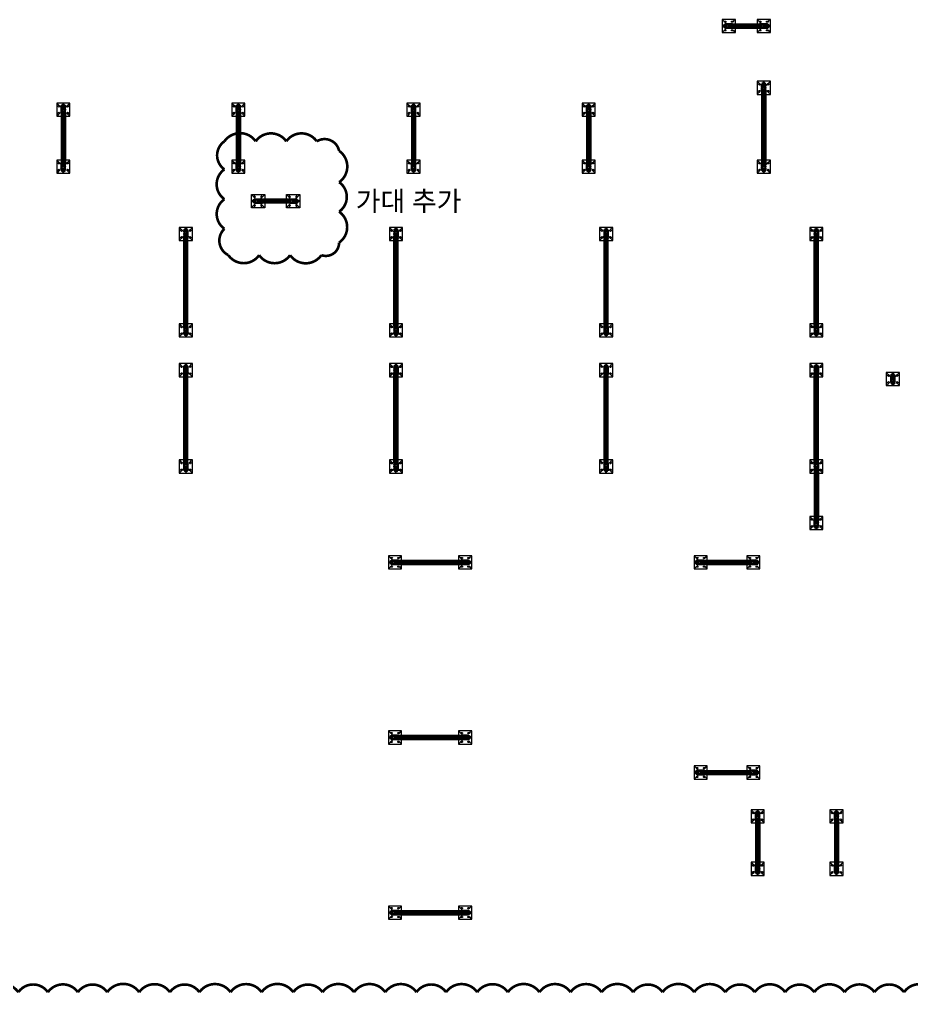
# Model space of a CAD drawing. Header units: millimetres. Extents: x 61566 to 504600, y -69328 to 118800.
# Drawn here: x 387400 to 397587, y 46976 to 58100 of the extents above; entities that cross this region are included whole.
import ezdxf
from ezdxf.enums import TextEntityAlignment as Align

# ---------------------------------------------------------------- set-up
doc = ezdxf.new("R2010")
doc.units = ezdxf.units.MM
doc.header["$LTSCALE"] = 200
doc.linetypes.add('CENTER2', pattern=[1.125, 0.75, -0.125, 0.125, -0.125])
doc.linetypes.add('phl_thick', pattern=[0])
doc.layers.get('DEFPOINTS').update_dxf_attribs({"color": 137})
doc.layers.add('@@P3_P4 환상망 SUPPORT', color=4, linetype='Continuous')
doc.styles.add('SUNJIN', font='malgun.ttf')

# ---------------------------------------------------------------- blocks, each defined once
blk = doc.blocks.new('A$Cd080613a')
at = {"layer": '@@P3_P4 환상망 SUPPORT', "color": 2, "linetype": 'phl_thick'}
for p, q in [((-20, 4.434), (-18.540497, 4.434)), ((-20, 1.034), (-20, 4.434)), ((-20, 1.034), (-18.540497, 1.034)), ((-18.540497, 4.434), (-11.18034, 4.434)), ((-18.540497, 1.034), (-18.540497, 4.434)), ((-18.540497, 1.034), (-11.18034, 1.034)), ((-13.5, 0), (-13.5, 1.034)), ((-13.5, 0), (-8, 0)), ((-11.18034, 4.434), (-10.999621, 4.526016)), ((-11.18034, 1.034), (-11.18034, 4.434)), ((-11.18034, 1.034), (-8.008727, 1.034)), ((-10.999621, 4.526016), (-10.817799, 4.607405)), ((-10.817799, 4.607405), (-10.635521, 4.678167)), ((-10.635521, 4.678167), (-10.453605, 4.738253)), ((-10.5, -10.466), (-10.5, 0)), ((-10.453605, 4.738253), (-10.273729, 4.787376)), ((-10.309559, 6.434007), (10.309559, 6.434007)), ((-10.273729, 4.787376), (-10.096742, 4.825514)), ((-10.096742, 4.825514), (-9.923378, 4.852767)), ((-9.923378, 4.852767), (-9.754732, 4.869109)), ((-9.754732, 4.869109), (-9.592018, 4.874416)), ((-9.43597, 4.869011), (-9.592018, 4.874416)), ((-9.45, 12.285517), (-8.5, 12.834)), ((-9.45, 12.285517), (-9.425949, 12.285517)), ((-9.45, 6.434), (-9.45, 12.285517)), ((-9.286802, 4.852541), (-9.43597, 4.869011)), ((-9.425949, 12.285517), (-9.225178, 12.382765)), ((-9.425949, 6.434), (-9.425949, 12.285517)), ((-9.14507, 4.825103), (-9.286802, 4.852541)), ((-9.225178, 12.382765), (-9.028632, 12.46982)), ((-9.011345, 4.786714), (-9.14507, 4.825103)), ((-9.028632, 12.46982), (-8.835734, 12.547031)), ((-8.886751, 4.737605), (-9.011345, 4.786714)), ((-8.771402, 4.677806), (-8.886751, 4.737605)), ((-8.835734, 12.547031), (-8.645934, 12.614685)), ((-8.66519, 4.60729), (-8.771402, 4.677806)), ((-8.568009, 4.52603), (-8.66519, 4.60729)), ((-8.645934, 12.614685), (-8.458704, 12.673015)), ((-8.479752, 4.434), (-8.568009, 4.52603)), ((-8.5, 12.834), (8.5, 12.834)), ((-8.383024, 4.342905), (-8.479752, 4.434)), ((-8.479752, 4.434), (8.479752, 4.434)), ((-8.458704, 12.673015), (-8.273532, 12.722205)), ((-8.298335, 4.244727), (-8.383024, 4.342905)), ((-8.225616, 4.140826), (-8.298335, 4.244727)), ((-8.273532, 12.722205), (-8.089918, 12.762387)), ((-8.164452, 4.032743), (-8.225616, 4.140826)), ((-8.114311, 3.921798), (-8.164452, 4.032743)), ((-8.073442, 3.805669), (-8.114311, 3.921798)), ((-8.089918, 12.762387), (-7.907369, 12.793645)), ((-8.041426, 3.683749), (-8.073442, 3.805669)), ((-8.018427, 3.556566), (-8.041426, 3.683749)), ((-8.004602, 3.42465), (-8.018427, 3.556566)), ((-8.006255, 0.977988), (-8.008727, 1.034)), ((-8.004136, 0.924002), (-8.006255, 0.977988)), ((-8.000031, 3.288557), (-8.004602, 3.42465)), ((-8.002394, 0.872075), (-8.004136, 0.924002)), ((-8.001102, 0.822352), (-8.002394, 0.872075)), ((-8.000288, 0.774408), (-8.001102, 0.822352)), ((-8, 0.727727), (-8.000288, 0.774408)), ((-8, -0.157176), (-8, 3.288561)), ((-7.997347, 2.169936), (-8, 2.238707)), ((-7.989459, 2.102767), (-7.997347, 2.169936)), ((-7.976272, 2.037446), (-7.989459, 2.102767)), ((-7.957771, 1.974207), (-7.976272, 2.037446)), ((-7.934047, 1.913249), (-7.957771, 1.974207)), ((-7.905217, 1.854768), (-7.934047, 1.913249)), ((-7.907369, 12.793645), (-7.725397, 12.816016)), ((-7.871396, 1.798956), (-7.905217, 1.854768)), ((-7.832213, 1.745381), (-7.871396, 1.798956)), ((-7.78686, 1.693336), (-7.832213, 1.745381)), ((-7.735268, 1.643293), (-7.78686, 1.693336)), ((-7.677382, 1.595741), (-7.735268, 1.643293)), ((-7.725397, 12.816016), (-7.543511, 12.829488)), ((-7.613221, 1.551128), (-7.677382, 1.595741)), ((-7.54299, 1.509804), (-7.613221, 1.551128)), ((-7.543511, 12.829488), (-7.361216, 12.834)), ((-7.466933, 1.472099), (-7.54299, 1.509804)), ((-7.385253, 1.438355), (-7.466933, 1.472099)), ((-7.298238, 1.408783), (-7.385253, 1.438355)), ((-7.17892, 12.829488), (-7.361216, 12.834)), ((-7.206336, 1.383563), (-7.298238, 1.408783)), ((-7.110023, 1.362871), (-7.206336, 1.383563)), ((-6.997035, 12.816016), (-7.17892, 12.829488)), ((-7.009788, 1.34687), (-7.110023, 1.362871)), ((-6.90625, 1.335597), (-7.009788, 1.34687)), ((-6.815063, 12.793645), (-6.997035, 12.816016)), ((-6.800099, 1.329011), (-6.90625, 1.335597)), ((-6.632514, 12.762387), (-6.815063, 12.793645)), ((-6.691977, 1.327135), (-6.800099, 1.329011)), ((-6.691977, 1.327135), (-6.581325, 1.329907)), ((-6.4489, 12.722205), (-6.632514, 12.762387)), ((-6.581325, 1.329907), (-6.467915, 1.337363)), ((-6.467915, 1.337363), (-6.352408, 1.349526)), ((-6.263728, 12.673015), (-6.4489, 12.722205)), ((-6.352408, 1.349526), (-6.235472, 1.366419)), ((-6.076497, 12.614685), (-6.263728, 12.673015)), ((-6.235472, 1.366419), (-6.117777, 1.387979)), ((-6.117777, 1.387979), (-6, 1.414014)), ((-5.886698, 12.547031), (-6.076497, 12.614685)), ((-6, 1.414014), (-5.30323, 1.57262)), ((-6, -1.216), (-6, 1.414014)), ((-5.6938, 12.46982), (-5.886698, 12.547031)), ((-5.497254, 12.382765), (-5.6938, 12.46982)), ((-5.296482, 12.285517), (-5.497254, 12.382765)), ((-5.30323, 1.57262), (-4.617331, 1.711087)), ((-5.296482, 12.285517), (-4.129467, 12.285517)), ((-5.296482, 6.434), (-5.296482, 12.285517)), ((-4.617331, 1.711087), (-3.940787, 1.829986)), ((-4.129467, 12.285517), (-3.727924, 12.382765)), ((-4.129467, 6.434), (-4.129467, 12.285517)), ((-3.940787, 1.829986), (-3.272149, 1.929801)), ((-3.727924, 12.382765), (-3.334832, 12.46982)), ((-3.334832, 12.46982), (-2.949037, 12.547031)), ((-3.272149, 1.929801), (-2.610019, 2.010935)), ((-2.949037, 12.547031), (-2.569437, 12.614685)), ((-2.610019, 2.010935), (-1.953047, 2.07371)), ((-2.569437, 12.614685), (-2.194977, 12.673015)), ((-2.194977, 12.673015), (-1.824632, 12.722205)), ((-1.953047, 2.07371), (-1.299912, 2.118373)), ((-1.824632, 12.722205), (-1.457404, 12.762387)), ((-1.457404, 12.762387), (-1.092307, 12.793645)), ((-1.299912, 2.118373), (-0.649322, 2.145102)), ((-1.092307, 12.793645), (-0.728363, 12.816016)), ((-0.728363, 12.816016), (-0.364591, 12.829488)), ((-0.649322, 2.145102), (0, 2.154)), ((-0.364591, 12.829488), (0, 12.834)), ((0.364591, 12.829488), (0, 12.834)), ((0.649322, 2.145102), (0, 2.154)), ((0.728363, 12.816016), (0.364591, 12.829488)), ((1.299912, 2.118373), (0.649322, 2.145102)), ((1.092307, 12.793645), (0.728363, 12.816016)), ((1.457404, 12.762387), (1.092307, 12.793645)), ((1.953047, 2.07371), (1.299912, 2.118373)), ((1.824632, 12.722205), (1.457404, 12.762387)), ((2.194977, 12.673015), (1.824632, 12.722205)), ((2.610019, 2.010935), (1.953047, 2.07371)), ((2.569437, 12.614685), (2.194977, 12.673015)), ((2.949037, 12.547031), (2.569437, 12.614685)), ((3.272149, 1.929801), (2.610019, 2.010935)), ((3.334832, 12.46982), (2.949037, 12.547031)), ((3.940787, 1.829986), (3.272149, 1.929801)), ((3.727924, 12.382765), (3.334832, 12.46982)), ((4.129467, 12.285517), (3.727924, 12.382765)), ((4.617331, 1.711087), (3.940787, 1.829986)), ((4.129467, 12.285517), (5.296482, 12.285517)), ((4.129467, 6.434), (4.129467, 12.285517)), ((5.30323, 1.57262), (4.617331, 1.711087)), ((5.296482, 12.285517), (5.517089, 12.391922)), ((5.296482, 6.434), (5.296482, 12.285517)), ((6, 1.414014), (5.30323, 1.57262)), ((5.517089, 12.391922), (5.732653, 12.48604)), ((5.732653, 12.48604), (5.943938, 12.568319)), ((5.943938, 12.568319), (6.151669, 12.639125)), ((6.117777, 1.387979), (6, 1.414014)), ((6, -1.216), (6, 1.414014)), ((6.235472, 1.366419), (6.117777, 1.387979)), ((6.151669, 12.639125), (6.356539, 12.698744)), ((6.352408, 1.349526), (6.235472, 1.366419)), ((6.467915, 1.337363), (6.352408, 1.349526)), ((6.356539, 12.698744), (6.559224, 12.747389)), ((6.581325, 1.329907), (6.467915, 1.337363)), ((6.559224, 12.747389), (6.760381, 12.785202)), ((6.691977, 1.327135), (6.581325, 1.329907)), ((6.691977, 1.327135), (6.800099, 1.329011)), ((6.760381, 12.785202), (6.960663, 12.812253)), ((6.800099, 1.329011), (6.90625, 1.335597)), ((6.90625, 1.335597), (7.009788, 1.34687)), ((6.960663, 12.812253), (7.160721, 12.828542)), ((7.009788, 1.34687), (7.110023, 1.362871)), ((7.110023, 1.362871), (7.206336, 1.383563)), ((7.160721, 12.828542), (7.361216, 12.834)), ((7.206336, 1.383563), (7.298238, 1.408783)), ((7.298238, 1.408783), (7.385253, 1.438355)), ((7.583949, 12.827266), (7.361216, 12.834)), ((7.385253, 1.438355), (7.466933, 1.472099)), ((7.466933, 1.472099), (7.54299, 1.509804)), ((7.54299, 1.509804), (7.613221, 1.551128)), ((7.806234, 12.80717), (7.583949, 12.827266)), ((7.613221, 1.551128), (7.677382, 1.595741)), ((7.677382, 1.595741), (7.735268, 1.643293)), ((7.735268, 1.643293), (7.78686, 1.693336)), ((7.78686, 1.693336), (7.832213, 1.745381)), ((8.028974, 12.773795), (7.806234, 12.80717)), ((7.832213, 1.745381), (7.871395, 1.798957)), ((7.871395, 1.798957), (7.905217, 1.854768)), ((7.905217, 1.854768), (7.934047, 1.913249)), ((7.934047, 1.913249), (7.957771, 1.974207)), ((7.957771, 1.974207), (7.976272, 2.037446)), ((7.976272, 2.037446), (7.989459, 2.102767)), ((7.989459, 2.102767), (7.997347, 2.169936)), ((7.997347, 2.169936), (8, 2.238707)), ((8, 3.288561), (8.004602, 3.42465)), ((8, -0.157176), (8, 3.288561)), ((8, 0.727727), (8.000288, 0.774408)), ((8, 0), (13.5, 0)), ((8.000288, 0.774408), (8.001102, 0.822352)), ((8.001102, 0.822352), (8.002394, 0.872075)), ((8.002394, 0.872075), (8.004128, 0.923982)), ((8.004128, 0.923982), (8.006255, 0.977988)), ((8.004602, 3.42465), (8.018427, 3.556566)), ((8.006255, 0.977988), (8.008727, 1.034)), ((8.008727, 1.034), (20, 1.034)), ((8.018427, 3.556566), (8.041426, 3.683749)), ((8.253062, 12.727113), (8.028974, 12.773795)), ((8.041426, 3.683749), (8.073442, 3.805669)), ((8.073442, 3.805669), (8.114311, 3.921798)), ((8.114311, 3.921798), (8.164452, 4.032743)), ((8.164452, 4.032743), (8.225616, 4.140826)), ((8.225616, 4.140826), (8.298335, 4.244727)), ((8.479397, 12.666988), (8.253062, 12.727113)), ((8.298335, 4.244727), (8.383024, 4.342905)), ((8.383024, 4.342905), (8.4798, 4.433966)), ((8.70889, 12.593179), (8.479397, 12.666988)), ((8.479752, 4.434), (8.567993, 4.526015)), ((9.45, 12.285517), (8.5, 12.834)), ((8.567993, 4.526015), (8.665364, 4.607404)), ((8.665364, 4.607404), (8.772082, 4.678167)), ((8.942483, 12.505333), (8.70889, 12.593179)), ((8.772082, 4.678167), (8.888251, 4.738253)), ((8.888251, 4.738253), (9.013275, 4.787375)), ((9.181157, 12.402978), (8.942483, 12.505333)), ((9.013275, 4.787375), (9.146859, 4.825513)), ((9.146859, 4.825513), (9.288848, 4.852767)), ((9.425949, 12.285517), (9.181157, 12.402978)), ((9.288848, 4.852767), (9.438622, 4.869109)), ((9.425949, 12.285517), (9.45, 12.285517)), ((9.425949, 6.434), (9.425949, 12.285517)), ((9.438622, 4.869109), (9.595039, 4.874416)), ((9.45, 6.434), (9.45, 12.285517)), ((9.757758, 4.869011), (9.595039, 4.874416)), ((9.925931, 4.852541), (9.757758, 4.869011)), ((10.099052, 4.825103), (9.925931, 4.852541)), ((10.276366, 4.786714), (10.099052, 4.825103)), ((10.45592, 4.737606), (10.276366, 4.786714)), ((10.63676, 4.677807), (10.45592, 4.737606)), ((10.5, -10.466), (10.5, 0)), ((10.81822, 4.607291), (10.63676, 4.677807)), ((10.999636, 4.526031), (10.81822, 4.607291)), ((11.18034, 4.434), (10.999636, 4.526031)), ((11.18034, 4.434), (18.540497, 4.434)), ((11.18034, 1.034), (11.18034, 4.434)), ((13.5, 0), (13.5, 1.034)), ((18.540497, 4.434), (20, 4.434)), ((18.540497, 1.034), (18.540497, 4.434)), ((20, 1.034), (20, 4.434)), ((-17.5, -10.466), (-6.800735, -10.466)), ((-17.5, -18.466001), (-17.5, -10.466)), ((-17.5, -18.466001), (17.5, -18.466001)), ((-6.800735, -16.249999), (-6.800735, -10.466)), ((-6.800735, -16.249999), (6.800735, -16.249999)), ((-6, -1.216), (6, -1.216)), ((-5, -20.63), (-5, -18.466001)), ((-4.064, -21.565999), (-5, -20.63)), ((-5, -20.63), (5, -20.63)), ((-4.064, -21.565999), (4.064, -21.565999)), ((4.064, -21.565999), (5, -20.63)), ((5, -20.63), (5, -18.466001)), ((6.800735, -10.466), (17.5, -10.466)), ((6.800735, -16.249999), (6.800735, -10.466)), ((14.5, -18.466001), (14.5, -10.466)), ((17.5, -18.466001), (17.5, -10.466))]:
    blk.add_line(p, q, dxfattribs=at)
for centre, start, end in [((-10.309559, -0.066037), 90.0000006357, 136.1868593859), ((10.309559, -0.066037), 43.8131406141, 89.9999993643)]:
    blk.add_arc(centre, 6.500044, start, end, dxfattribs=at)
for centre, start_param, end_param in [((-6, -0.157176), 3.1415926536, 4.7123889763), ((6, -0.157176), 4.7123889844, 6.2831853072)]:
    blk.add_ellipse(centre, major_axis=(2, 0), ratio=0.529412, start_param=start_param, end_param=end_param, dxfattribs=at)
blk = doc.blocks.new('A$Cbd301f87')
at = {"layer": '@@P3_P4 환상망 SUPPORT', "color": 5, "linetype": 'Continuous', "lineweight": 0, "extrusion": (2.22045e-16, 1, -2.22045e-16)}
for p, q in [((-75, 129), (75, 129)), ((-75, -21), (-75, 129)), ((75, 129), (75, -21)), ((-56.5, 97.5), (-56.5, 90.5)), ((-56.5, 17.5), (-56.5, 10.5)), ((-43.5, 90.5), (-43.5, 97.5)), ((-43.5, 10.5), (-43.5, 17.5)), ((-25, 55), (-25, 92)), ((-21, 55), (-25, 55)), ((-25, 16), (-25, 53)), ((-25, 53), (-21, 53)), ((-21, 92), (-21, 55)), ((-21, 53), (-21, 16)), ((-17, 100), (17, 100)), ((17, 96), (-17, 96)), ((-17, 12), (17, 12)), ((17, 8), (-17, 8)), ((21, 55), (21, 92)), ((25, 55), (21, 55)), ((21, 16), (21, 53)), ((21, 53), (25, 53)), ((25, 92), (25, 55)), ((25, 53), (25, 16)), ((43.5, 97.5), (43.5, 90.5)), ((43.5, 17.5), (43.5, 10.5)), ((56.5, 90.5), (56.5, 97.5)), ((56.5, 10.5), (56.5, 17.5)), ((75, -21), (-75, -21))]:
    blk.add_line(p, q, dxfattribs=at)
at = {"layer": '@@P3_P4 환상망 SUPPORT', "color": 10, "linetype": 'CENTER2', "lineweight": 0, "extrusion": (2.22045e-16, 1, -2.22045e-16)}
for p, q in [((-75, 129), (75, -21)), ((75, 129), (-75, -21))]:
    blk.add_line(p, q, dxfattribs=at)
at = {"layer": '@@P3_P4 환상망 SUPPORT', "color": 5, "linetype": 'Continuous', "lineweight": 0, "extrusion": (-4.93038e-32, -2.22045e-16, -1)}
blk.add_circle((15, 18), 4, dxfattribs=at)
at = {"layer": '@@P3_P4 환상망 SUPPORT', "color": 5, "linetype": 'Continuous', "lineweight": 0}
blk.add_circle((15, 90), 4, dxfattribs=at)
for centre, radius, start, end in [((-50, 97.5), 6.5, 0, 180), ((-50, 90.5), 6.5, 180, 0), ((-50, 17.5), 6.5, 0, 180), ((-50, 10.5), 6.5, 180, 0), ((-17, 92), 4, 90, 180), ((-17, 16), 4, 180, 270), ((17, 92), 4, 0, 90), ((17, 16), 4, 270, 0), ((50, 97.5), 6.5, 0, 180), ((50, 90.5), 6.5, 180, 0), ((50, 17.5), 6.5, 0, 180), ((50, 10.5), 6.5, 180, 0)]:
    blk.add_arc(centre, radius, start, end, dxfattribs=at)
at = {"layer": '@@P3_P4 환상망 SUPPORT', "color": 5, "linetype": 'Continuous', "lineweight": 0, "extrusion": (-4.93038e-32, -2.22045e-16, -1)}
for centre, start, end in [((17, 92), 0, 90), ((17, 16), 270, 0), ((-17, 92), 90, 180), ((-17, 16), 180, 270)]:
    blk.add_arc(centre, 8, start, end, dxfattribs=at)
at = {"layer": '@@P3_P4 환상망 SUPPORT', "color": 2, "linetype": 'Continuous', "xscale": -1}
blk.add_blockref('A$Cd080613a', (0, 100), dxfattribs=at)
at = {"layer": '@@P3_P4 환상망 SUPPORT', "color": 2, "linetype": 'Continuous', "rotation": 180}
blk.add_blockref('A$Cd080613a', (0, 8), dxfattribs=at)
blk = doc.blocks.new('A$C5ad7675c')
at = {"layer": '@@P3_P4 환상망 SUPPORT', "linetype": 'phl_thick'}
for p, q in [((-20.5, 31.329156), (-20.5, 36.1)), ((-20.5, 4.099998), (-20.5, 29.670844)), ((-18, 4.099998), (-18, 36.1)), ((-16.4, 2.5), (16.4, 2.5)), ((-15.6, 41), (-15.1, 41)), ((-15.6, 38.5), (-15.1, 38.5)), ((-13.5, 33.5), (-13.5, 36.9)), ((-13.5, 33.5), (-11, 33.5)), ((-11, 33.5), (-11, 36.9)), ((11, 33.5), (11, 36.9)), ((11, 33.5), (13.5, 33.5)), ((13.5, 33.5), (13.5, 36.9)), ((15.1, 41), (15.6, 41)), ((15.1, 38.5), (15.6, 38.5)), ((18, 4.099998), (18, 36.1)), ((20.5, 31.329156), (20.5, 36.1)), ((20.5, 4.099998), (20.5, 29.670844)), ((-20.5, -29.670845), (-20.5, -4.099998)), ((-20.5, -36.099998), (-20.5, -31.329155)), ((-18, -36.099998), (-18, -4.099998)), ((-16.4, -2.5), (16.4, -2.5)), ((-15.6, -38.5), (-15.1, -38.5)), ((-15.6, -41), (-15.1, -41)), ((-13.5, -33.5), (-11, -33.5)), ((-13.5, -36.900002), (-13.5, -33.5)), ((-11, -36.900002), (-11, -33.5)), ((11, -33.5), (13.5, -33.5)), ((11, -36.900002), (11, -33.5)), ((13.5, -36.900002), (13.5, -33.5)), ((15.1, -38.5), (15.6, -38.5)), ((15.1, -41), (15.6, -41)), ((18, -36.099998), (18, -4.099998)), ((20.5, -29.670845), (20.5, -4.099998)), ((20.5, -36.099998), (20.5, -31.329155))]:
    blk.add_line(p, q, dxfattribs=at)
for centre, radius, start, end in [((-19.25, 31.329156), 1.250001, 180, 213.5573073642), ((-15.6, 36.1), 4.9, 89.9999999125, 180), ((-19.25, 29.670844), 1.25, 146.4426896568, 180), ((-16.4, 4.1), 4.1, 180, 270.0000051939), ((-16.4, -4.1), 4.1, 89.9999948061, 180), ((-20.5, 30.5), 0.25, 326.4426865497, 33.5573134503), ((-15.6, 36.1), 2.4, 90.0000095032, 180), ((-16.4, 4.1), 1.6, 180, 270.0000136712), ((-15.1, 36.9), 4.1, 0, 89.9999998633), ((-15.1, 36.9), 1.6, 0, 90.0000136712), ((15.1, 36.9), 4.1, 90.0000001372, 180), ((15.1, 36.9), 1.6, 89.9999863288, 180), ((15.6, 36.1), 4.9, 0, 90.0000000871), ((15.6, 36.1), 2.4, 0, 89.9999904968), ((16.4, 4.1), 1.6, 269.9999863288, 0), ((16.4, 4.1), 4.1, 269.9999948061, 0), ((16.4, -4.1), 4.1, 0, 90.0000051939), ((20.5, 30.5), 0.25, 146.4426865497, 213.5573134503), ((19.25, 31.329156), 1.25, 326.4426896568, 0), ((19.25, 29.670844), 1.250001, 0, 33.5573073642), ((-19.25, -29.670844), 1.250001, 180.0000580064, 213.5573802197), ((-19.25, -31.329156), 1.25, 146.4426168014, 180), ((-15.6, -36.1), 4.9, 180, 269.9999956273), ((-20.5, -30.5), 0.25, 326.443050827, 33.556949173), ((-16.4, -4.1), 1.6, 89.9999863288, 180), ((-15.6, -36.1), 2.4, 180, 269.9999904968), ((-15.1, -36.9), 1.6, 269.9999863288, 0), ((-15.1, -36.9), 4.1, 269.9999948061, 0), ((15.1, -36.9), 4.1, 180, 270.0000051939), ((15.1, -36.9), 1.6, 180, 270.0000136712), ((15.6, -36.1), 2.4, 270.0000095032, 0), ((15.6, -36.1), 4.9, 270.0000043727, 0), ((16.4, -4.1), 1.6, 0, 90.0000136712), ((20.5, -30.5), 0.25, 146.443050827, 213.556949173), ((19.25, -29.670844), 1.25, 326.4426168014, 0), ((19.25, -31.329156), 1.250001, 0.0000580064, 33.5573802197)]:
    blk.add_arc(centre, radius, start, end, dxfattribs=at)
blk = doc.blocks.new('*U3922')
at = {"layer": '@@P3_P4 환상망 SUPPORT', "linetype": 'phl_thick'}
for p, q in [((-20.5, 0), (-20.5, 1016)), ((-15.6, 0), (-15.6, 1016)), ((-15.1, 0), (-15.1, 1016)), ((-11, 0), (-11, 1016)), ((11, 0), (11, 1016)), ((15.1, 0), (15.1, 1016)), ((15.6, 0), (15.6, 1016)), ((20.5, 0), (20.5, 1016)), ((-7, 967), (-7, 983)), ((-7, 917), (-7, 933)), ((7, 967), (7, 983)), ((7, 917), (7, 933)), ((-7, 867), (-7, 883)), ((-7, 817), (-7, 833)), ((-7, 767), (-7, 783)), ((7, 867), (7, 883)), ((7, 817), (7, 833)), ((7, 767), (7, 783)), ((-7, 717), (-7, 733)), ((-7, 667), (-7, 683)), ((7, 717), (7, 733)), ((7, 667), (7, 683)), ((-7, 617), (-7, 633)), ((-7, 567), (-7, 583)), ((7, 617), (7, 633)), ((7, 567), (7, 583)), ((-7, 517), (-7, 533)), ((-7, 467), (-7, 483)), ((7, 517), (7, 533)), ((7, 467), (7, 483)), ((-7, 417), (-7, 433)), ((-7, 367), (-7, 383)), ((7, 417), (7, 433)), ((7, 367), (7, 383)), ((-7, 317), (-7, 333)), ((-7, 267), (-7, 283)), ((-7, 217), (-7, 233)), ((7, 317), (7, 333)), ((7, 267), (7, 283)), ((7, 217), (7, 233)), ((-7, 167), (-7, 183)), ((-7, 117), (-7, 133)), ((7, 167), (7, 183)), ((7, 117), (7, 133)), ((-7, 67), (-7, 83)), ((-7, 17), (-7, 33)), ((7, 67), (7, 83)), ((7, 17), (7, 33))]:
    blk.add_line(p, q, dxfattribs=at)
at = {"layer": '@@P3_P4 환상망 SUPPORT', "linetype": 'Continuous'}
for p, q in [((-20.5, 1016), (20.5, 1016)), ((-20.5, 0), (20.5, 0))]:
    blk.add_line(p, q, dxfattribs=at)
at = {"layer": '@@P3_P4 환상망 SUPPORT', "linetype": 'phl_thick'}
for centre, start, end in [((0, 983.000037), 0.0003062585, 180.0003062585), ((0, 966.999963), 180.0003062585, 0.0003062585), ((0, 933.000037), 0.0003062585, 180.0003062585), ((0, 916.999963), 180.0003062585, 0.0003062585), ((0, 883.000037), 0.0003062585, 180.0003062585), ((0, 866.999963), 180.0003062585, 0.0003062585), ((0, 833.000037), 0.0003062585, 180.0003062585), ((0, 816.999963), 180.0003062585, 0.0003062585), ((0, 783.000037), 0.0003062585, 180.0003062585), ((0, 766.999963), 180.0003062585, 0.0003062585), ((0, 733.000037), 0.0003062585, 180.0003062585), ((0, 716.999963), 180.0003062585, 0.0003062585), ((0, 683.000037), 0.0003062585, 180.0003062585), ((0, 666.999963), 180.0003062585, 0.0003062585), ((0, 633.000037), 0.0003062585, 180.0003062585), ((0, 616.999963), 180.0003062585, 0.0003062585), ((0, 583.000037), 0.0003062585, 180.0003062585), ((0, 566.999963), 180.0003062585, 0.0003062585), ((0, 533.000037), 0.0003062585, 180.0003062585), ((0, 516.999963), 180.0003062585, 0.0003062585), ((0, 483.000037), 0.0003062585, 180.0003062585), ((0, 466.999963), 180.0003062585, 0.0003062585), ((0, 433.000037), 0.0003062585, 180.0003062585), ((0, 416.999963), 180.0003062585, 0.0003062585), ((0, 383.000037), 0.0003062585, 180.0003062585), ((0, 366.999963), 180.0003062585, 0.0003062585), ((0, 333.000037), 0.0003062585, 180.0003062585), ((0, 316.999963), 180.0003062585, 0.0003062585), ((0, 283.000037), 0.0003062585, 180.0003062585), ((0, 266.999963), 180.0003062585, 0.0003062585), ((0, 233.000037), 0.0003062585, 180.0003062585), ((0, 216.999963), 180.0003062585, 0.0003062585), ((0, 183.000037), 0.0003062585, 180.0003062585), ((0, 166.999963), 180.0003062585, 0.0003062585), ((0, 133.000037), 0.0003062585, 180.0003062585), ((0, 116.999963), 180.0003062585, 0.0003062585), ((0, 83.000037), 0.0003062585, 180.0003062585), ((0, 66.999963), 180.0003062585, 0.0003062585), ((0, 33.000037), 0.0003062585, 180.0003062585), ((0, 16.999963), 180.0003062585, 0.0003062585)]:
    blk.add_arc(centre, 7, start, end, dxfattribs=at)
blk = doc.blocks.new('*U3928')
at = {"layer": '@@P3_P4 환상망 SUPPORT', "linetype": 'phl_thick'}
for p, q in [((-20.5, 0), (-20.5, 566)), ((-15.6, 0), (-15.6, 566)), ((-15.1, 0), (-15.1, 566)), ((-11, 0), (-11, 566)), ((11, 0), (11, 566)), ((15.1, 0), (15.1, 566)), ((15.6, 0), (15.6, 566)), ((20.5, 0), (20.5, 566)), ((-7, 517), (-7, 533)), ((-7, 467), (-7, 483)), ((7, 517), (7, 533)), ((7, 467), (7, 483)), ((-7, 417), (-7, 433)), ((-7, 367), (-7, 383)), ((7, 417), (7, 433)), ((7, 367), (7, 383)), ((-7, 317), (-7, 333)), ((-7, 267), (-7, 283)), ((-7, 217), (-7, 233)), ((7, 317), (7, 333)), ((7, 267), (7, 283)), ((7, 217), (7, 233)), ((-7, 167), (-7, 183)), ((-7, 117), (-7, 133)), ((7, 167), (7, 183)), ((7, 117), (7, 133)), ((-7, 67), (-7, 83)), ((-7, 17), (-7, 33)), ((7, 67), (7, 83)), ((7, 17), (7, 33))]:
    blk.add_line(p, q, dxfattribs=at)
at = {"layer": '@@P3_P4 환상망 SUPPORT', "linetype": 'Continuous'}
for p, q in [((-20.5, 566), (20.5, 566)), ((-20.5, 0), (20.5, 0))]:
    blk.add_line(p, q, dxfattribs=at)
at = {"layer": '@@P3_P4 환상망 SUPPORT', "linetype": 'phl_thick'}
for centre, start, end in [((0, 533.000037), 0.0003062585, 180.0003062585), ((0, 516.999963), 180.0003062585, 0.0003062585), ((0, 483.000037), 0.0003062585, 180.0003062585), ((0, 466.999963), 180.0003062585, 0.0003062585), ((0, 433.000037), 0.0003062585, 180.0003062585), ((0, 416.999963), 180.0003062585, 0.0003062585), ((0, 383.000037), 0.0003062585, 180.0003062585), ((0, 366.999963), 180.0003062585, 0.0003062585), ((0, 333.000037), 0.0003062585, 180.0003062585), ((0, 316.999963), 180.0003062585, 0.0003062585), ((0, 283.000037), 0.0003062585, 180.0003062585), ((0, 266.999963), 180.0003062585, 0.0003062585), ((0, 233.000037), 0.0003062585, 180.0003062585), ((0, 216.999963), 180.0003062585, 0.0003062585), ((0, 183.000037), 0.0003062585, 180.0003062585), ((0, 166.999963), 180.0003062585, 0.0003062585), ((0, 133.000037), 0.0003062585, 180.0003062585), ((0, 116.999963), 180.0003062585, 0.0003062585), ((0, 83.000037), 0.0003062585, 180.0003062585), ((0, 66.999963), 180.0003062585, 0.0003062585), ((0, 33.000037), 0.0003062585, 180.0003062585), ((0, 16.999963), 180.0003062585, 0.0003062585)]:
    blk.add_arc(centre, 7, start, end, dxfattribs=at)
blk = doc.blocks.new('*U3929')
at = {"layer": '@@P3_P4 환상망 SUPPORT', "linetype": 'phl_thick'}
for p, q in [((-20.5, 0), (-20.5, 816)), ((-15.6, 0), (-15.6, 816)), ((-15.1, 0), (-15.1, 816)), ((-11, 0), (-11, 816)), ((-7, 767), (-7, 783)), ((7, 767), (7, 783)), ((11, 0), (11, 816)), ((15.1, 0), (15.1, 816)), ((15.6, 0), (15.6, 816)), ((20.5, 0), (20.5, 816)), ((-7, 717), (-7, 733)), ((-7, 667), (-7, 683)), ((7, 717), (7, 733)), ((7, 667), (7, 683)), ((-7, 617), (-7, 633)), ((-7, 567), (-7, 583)), ((7, 617), (7, 633)), ((7, 567), (7, 583)), ((-7, 517), (-7, 533)), ((-7, 467), (-7, 483)), ((7, 517), (7, 533)), ((7, 467), (7, 483)), ((-7, 417), (-7, 433)), ((-7, 367), (-7, 383)), ((7, 417), (7, 433)), ((7, 367), (7, 383)), ((-7, 317), (-7, 333)), ((-7, 267), (-7, 283)), ((-7, 217), (-7, 233)), ((7, 317), (7, 333)), ((7, 267), (7, 283)), ((7, 217), (7, 233)), ((-7, 167), (-7, 183)), ((-7, 117), (-7, 133)), ((7, 167), (7, 183)), ((7, 117), (7, 133)), ((-7, 67), (-7, 83)), ((-7, 17), (-7, 33)), ((7, 67), (7, 83)), ((7, 17), (7, 33))]:
    blk.add_line(p, q, dxfattribs=at)
at = {"layer": '@@P3_P4 환상망 SUPPORT', "linetype": 'Continuous'}
for p, q in [((-20.5, 816), (20.5, 816)), ((-20.5, 0), (20.5, 0))]:
    blk.add_line(p, q, dxfattribs=at)
at = {"layer": '@@P3_P4 환상망 SUPPORT', "linetype": 'phl_thick'}
for centre, start, end in [((0, 783.000037), 0.0003062585, 180.0003062585), ((0, 766.999963), 180.0003062585, 0.0003062585), ((0, 733.000037), 0.0003062585, 180.0003062585), ((0, 716.999963), 180.0003062585, 0.0003062585), ((0, 683.000037), 0.0003062585, 180.0003062585), ((0, 666.999963), 180.0003062585, 0.0003062585), ((0, 633.000037), 0.0003062585, 180.0003062585), ((0, 616.999963), 180.0003062585, 0.0003062585), ((0, 583.000037), 0.0003062585, 180.0003062585), ((0, 566.999963), 180.0003062585, 0.0003062585), ((0, 533.000037), 0.0003062585, 180.0003062585), ((0, 516.999963), 180.0003062585, 0.0003062585), ((0, 483.000037), 0.0003062585, 180.0003062585), ((0, 466.999963), 180.0003062585, 0.0003062585), ((0, 433.000037), 0.0003062585, 180.0003062585), ((0, 416.999963), 180.0003062585, 0.0003062585), ((0, 383.000037), 0.0003062585, 180.0003062585), ((0, 366.999963), 180.0003062585, 0.0003062585), ((0, 333.000037), 0.0003062585, 180.0003062585), ((0, 316.999963), 180.0003062585, 0.0003062585), ((0, 283.000037), 0.0003062585, 180.0003062585), ((0, 266.999963), 180.0003062585, 0.0003062585), ((0, 233.000037), 0.0003062585, 180.0003062585), ((0, 216.999963), 180.0003062585, 0.0003062585), ((0, 183.000037), 0.0003062585, 180.0003062585), ((0, 166.999963), 180.0003062585, 0.0003062585), ((0, 133.000037), 0.0003062585, 180.0003062585), ((0, 116.999963), 180.0003062585, 0.0003062585), ((0, 83.000037), 0.0003062585, 180.0003062585), ((0, 66.999963), 180.0003062585, 0.0003062585), ((0, 33.000037), 0.0003062585, 180.0003062585), ((0, 16.999963), 180.0003062585, 0.0003062585)]:
    blk.add_arc(centre, 7, start, end, dxfattribs=at)
blk = doc.blocks.new('*U3920')
at = {"layer": '@@P3_P4 환상망 SUPPORT', "linetype": 'phl_thick'}
for p, q in [((-20.5, 0), (-20.5, 716)), ((-15.6, 0), (-15.6, 716)), ((-15.1, 0), (-15.1, 716)), ((-11, 0), (-11, 716)), ((-7, 667), (-7, 683)), ((7, 667), (7, 683)), ((11, 0), (11, 716)), ((15.1, 0), (15.1, 716)), ((15.6, 0), (15.6, 716)), ((20.5, 0), (20.5, 716)), ((-7, 617), (-7, 633)), ((-7, 567), (-7, 583)), ((7, 617), (7, 633)), ((7, 567), (7, 583)), ((-7, 517), (-7, 533)), ((-7, 467), (-7, 483)), ((7, 517), (7, 533)), ((7, 467), (7, 483)), ((-7, 417), (-7, 433)), ((-7, 367), (-7, 383)), ((7, 417), (7, 433)), ((7, 367), (7, 383)), ((-7, 317), (-7, 333)), ((-7, 267), (-7, 283)), ((-7, 217), (-7, 233)), ((7, 317), (7, 333)), ((7, 267), (7, 283)), ((7, 217), (7, 233)), ((-7, 167), (-7, 183)), ((-7, 117), (-7, 133)), ((7, 167), (7, 183)), ((7, 117), (7, 133)), ((-7, 67), (-7, 83)), ((-7, 17), (-7, 33)), ((7, 67), (7, 83)), ((7, 17), (7, 33))]:
    blk.add_line(p, q, dxfattribs=at)
at = {"layer": '@@P3_P4 환상망 SUPPORT', "linetype": 'Continuous'}
for p, q in [((-20.5, 716), (20.5, 716)), ((-20.5, 0), (20.5, 0))]:
    blk.add_line(p, q, dxfattribs=at)
at = {"layer": '@@P3_P4 환상망 SUPPORT', "linetype": 'phl_thick'}
for centre, start, end in [((0, 683.000037), 0.0003062585, 180.0003062585), ((0, 666.999963), 180.0003062585, 0.0003062585), ((0, 633.000037), 0.0003062585, 180.0003062585), ((0, 616.999963), 180.0003062585, 0.0003062585), ((0, 583.000037), 0.0003062585, 180.0003062585), ((0, 566.999963), 180.0003062585, 0.0003062585), ((0, 533.000037), 0.0003062585, 180.0003062585), ((0, 516.999963), 180.0003062585, 0.0003062585), ((0, 483.000037), 0.0003062585, 180.0003062585), ((0, 466.999963), 180.0003062585, 0.0003062585), ((0, 433.000037), 0.0003062585, 180.0003062585), ((0, 416.999963), 180.0003062585, 0.0003062585), ((0, 383.000037), 0.0003062585, 180.0003062585), ((0, 366.999963), 180.0003062585, 0.0003062585), ((0, 333.000037), 0.0003062585, 180.0003062585), ((0, 316.999963), 180.0003062585, 0.0003062585), ((0, 283.000037), 0.0003062585, 180.0003062585), ((0, 266.999963), 180.0003062585, 0.0003062585), ((0, 233.000037), 0.0003062585, 180.0003062585), ((0, 216.999963), 180.0003062585, 0.0003062585), ((0, 183.000037), 0.0003062585, 180.0003062585), ((0, 166.999963), 180.0003062585, 0.0003062585), ((0, 133.000037), 0.0003062585, 180.0003062585), ((0, 116.999963), 180.0003062585, 0.0003062585), ((0, 83.000037), 0.0003062585, 180.0003062585), ((0, 66.999963), 180.0003062585, 0.0003062585), ((0, 33.000037), 0.0003062585, 180.0003062585), ((0, 16.999963), 180.0003062585, 0.0003062585)]:
    blk.add_arc(centre, 7, start, end, dxfattribs=at)
blk = doc.blocks.new('*U3921')
at = {"layer": '@@P3_P4 환상망 SUPPORT', "linetype": 'phl_thick'}
for p, q in [((-20.5, 0), (-20.5, 316)), ((-15.6, 0), (-15.6, 316)), ((-15.1, 0), (-15.1, 316)), ((-11, 0), (-11, 316)), ((-7, 267), (-7, 283)), ((-7, 217), (-7, 233)), ((7, 267), (7, 283)), ((7, 217), (7, 233)), ((11, 0), (11, 316)), ((15.1, 0), (15.1, 316)), ((15.6, 0), (15.6, 316)), ((20.5, 0), (20.5, 316)), ((-7, 167), (-7, 183)), ((-7, 117), (-7, 133)), ((7, 167), (7, 183)), ((7, 117), (7, 133)), ((-7, 67), (-7, 83)), ((-7, 17), (-7, 33)), ((7, 67), (7, 83)), ((7, 17), (7, 33))]:
    blk.add_line(p, q, dxfattribs=at)
at = {"layer": '@@P3_P4 환상망 SUPPORT', "linetype": 'Continuous'}
for p, q in [((-20.5, 316), (20.5, 316)), ((-20.5, 0), (20.5, 0))]:
    blk.add_line(p, q, dxfattribs=at)
at = {"layer": '@@P3_P4 환상망 SUPPORT', "linetype": 'phl_thick'}
for centre, start, end in [((0, 283.000037), 0.0003062585, 180.0003062585), ((0, 266.999963), 180.0003062585, 0.0003062585), ((0, 233.000037), 0.0003062585, 180.0003062585), ((0, 216.999963), 180.0003062585, 0.0003062585), ((0, 183.000037), 0.0003062585, 180.0003062585), ((0, 166.999963), 180.0003062585, 0.0003062585), ((0, 133.000037), 0.0003062585, 180.0003062585), ((0, 116.999963), 180.0003062585, 0.0003062585), ((0, 83.000037), 0.0003062585, 180.0003062585), ((0, 66.999963), 180.0003062585, 0.0003062585), ((0, 33.000037), 0.0003062585, 180.0003062585), ((0, 16.999963), 180.0003062585, 0.0003062585)]:
    blk.add_arc(centre, 7, start, end, dxfattribs=at)
blk = doc.blocks.new('*U3961')
at = {"layer": '@@P3_P4 환상망 SUPPORT', "linetype": 'phl_thick'}
for p, q in [((-20, 0), (-20, 561)), ((-16, 0), (-16, 561)), ((-15, 0), (-15, 561)), ((-11, 0), (-11, 561)), ((11, 0), (11, 561)), ((15, 0), (15, 561)), ((16, 0), (16, 561)), ((20, 0), (20, 561)), ((-7, 517), (-7, 533)), ((-7, 467), (-7, 483)), ((7, 517), (7, 533)), ((7, 467), (7, 483)), ((-7, 417), (-7, 433)), ((-7, 367), (-7, 383)), ((7, 417), (7, 433)), ((7, 367), (7, 383)), ((-7, 317), (-7, 333)), ((-7, 267), (-7, 283)), ((-7, 217), (-7, 233)), ((7, 317), (7, 333)), ((7, 267), (7, 283)), ((7, 217), (7, 233)), ((-7, 167), (-7, 183)), ((-7, 117), (-7, 133)), ((7, 167), (7, 183)), ((7, 117), (7, 133)), ((-7, 67), (-7, 83)), ((-7, 17), (-7, 33)), ((7, 67), (7, 83)), ((7, 17), (7, 33))]:
    blk.add_line(p, q, dxfattribs=at)
at = {"layer": '@@P3_P4 환상망 SUPPORT', "linetype": 'Continuous'}
for p, q in [((-20, 561), (20, 561)), ((-20, 0), (20, 0))]:
    blk.add_line(p, q, dxfattribs=at)
at = {"layer": '@@P3_P4 환상망 SUPPORT', "linetype": 'phl_thick'}
for centre, start, end in [((0, 533), 0.0003, 180.0003), ((0, 517), 180.0003, 0.0003), ((0, 483), 0.0003, 180.0003), ((0, 467), 180.0003, 0.0003), ((0, 433), 0.0003, 180.0003), ((0, 417), 180.0003, 0.0003), ((0, 383), 0.0003, 180.0003), ((0, 367), 180.0003, 0.0003), ((0, 333), 0.0003, 180.0003), ((0, 317), 180.0003, 0.0003), ((0, 283), 0.0003, 180.0003), ((0, 267), 180.0003, 0.0003), ((0, 233), 0.0003, 180.0003), ((0, 217), 180.0003, 0.0003), ((0, 183), 0.0003, 180.0003), ((0, 167), 180.0003, 0.0003), ((0, 133), 0.0003, 180.0003), ((0, 117), 180.0003, 0.0003), ((0, 83), 0.0003, 180.0003), ((0, 67), 180.0003, 0.0003), ((0, 33), 0.0003, 180.0003), ((0, 17), 180.0003, 0.0003)]:
    blk.add_arc(centre, 7, start, end, dxfattribs=at)
blk = doc.blocks.new('*U3962')
at = {"layer": '@@P3_P4 환상망 SUPPORT', "linetype": 'phl_thick'}
for p, q in [((-20.5, 0), (-20.5, 516)), ((-15.6, 0), (-15.6, 516)), ((-15.1, 0), (-15.1, 516)), ((-11, 0), (-11, 516)), ((-7, 467), (-7, 483)), ((7, 467), (7, 483)), ((11, 0), (11, 516)), ((15.1, 0), (15.1, 516)), ((15.6, 0), (15.6, 516)), ((20.5, 0), (20.5, 516)), ((-7, 417), (-7, 433)), ((-7, 367), (-7, 383)), ((7, 417), (7, 433)), ((7, 367), (7, 383)), ((-7, 317), (-7, 333)), ((-7, 267), (-7, 283)), ((-7, 217), (-7, 233)), ((7, 317), (7, 333)), ((7, 267), (7, 283)), ((7, 217), (7, 233)), ((-7, 167), (-7, 183)), ((-7, 117), (-7, 133)), ((7, 167), (7, 183)), ((7, 117), (7, 133)), ((-7, 67), (-7, 83)), ((-7, 17), (-7, 33)), ((7, 67), (7, 83)), ((7, 17), (7, 33))]:
    blk.add_line(p, q, dxfattribs=at)
at = {"layer": '@@P3_P4 환상망 SUPPORT', "linetype": 'Continuous'}
for p, q in [((-20.5, 516), (20.5, 516)), ((-20.5, 0), (20.5, 0))]:
    blk.add_line(p, q, dxfattribs=at)
at = {"layer": '@@P3_P4 환상망 SUPPORT', "linetype": 'phl_thick'}
for centre, start, end in [((0, 483.000037), 0.0003062585, 180.0003062585), ((0, 466.999963), 180.0003062585, 0.0003062585), ((0, 433.000037), 0.0003062585, 180.0003062585), ((0, 416.999963), 180.0003062585, 0.0003062585), ((0, 383.000037), 0.0003062585, 180.0003062585), ((0, 366.999963), 180.0003062585, 0.0003062585), ((0, 333.000037), 0.0003062585, 180.0003062585), ((0, 316.999963), 180.0003062585, 0.0003062585), ((0, 283.000037), 0.0003062585, 180.0003062585), ((0, 266.999963), 180.0003062585, 0.0003062585), ((0, 233.000037), 0.0003062585, 180.0003062585), ((0, 216.999963), 180.0003062585, 0.0003062585), ((0, 183.000037), 0.0003062585, 180.0003062585), ((0, 166.999963), 180.0003062585, 0.0003062585), ((0, 133.000037), 0.0003062585, 180.0003062585), ((0, 116.999963), 180.0003062585, 0.0003062585), ((0, 83.000037), 0.0003062585, 180.0003062585), ((0, 66.999963), 180.0003062585, 0.0003062585), ((0, 33.000037), 0.0003062585, 180.0003062585), ((0, 16.999963), 180.0003062585, 0.0003062585)]:
    blk.add_arc(centre, 7, start, end, dxfattribs=at)

msp = doc.modelspace()

# ---------------------------------------------------------------- linework, layer by layer
at = {"layer": 'DEFPOINTS', "color": 6, "const_width": 30}
msp.add_lwpolyline([(390098, 56708.4, -0.5206), (390446.7, 56708.4, -0.5206), (390795.1, 56708.4, -0.5206), (391050.3, 56599.3, -0.5206), (391050.3, 56241.5, -0.5206), (391050.3, 55904.7, -0.5206), (391050.3, 55551.7, -0.5206), (390847.6, 55408.4, -0.5206), (390490.2, 55408.4, -0.5206), (390136.9, 55408.4, -0.5206), (389784.9, 55408.4, -0.5206), (389740.3, 55709.1, -0.5206), (389740.3, 56047.4, -0.5206), (389740.3, 56388.1, -0.5206), (389740.3, 56708.4, -0.5206)], format="xyb", close=True, dxfattribs=at)
at = {"layer": 'DEFPOINTS', "color": 1, "const_width": 30}
msp.add_lwpolyline([(397853.4, 46990.6, 0.5206), (397501.2, 46990.6, 0.5206), (397163.2, 46990.6, 0.5206), (396822.6, 46990.6, 0.5206), (396476.7, 46990.6, 0.5206), (396143.2, 46990.6, 0.5206), (395796.2, 46990.6, 0.5206), (395460.2, 46990.6, 0.5206), (395105.2, 46990.6, 0.5206), (394743.9, 46990.6, 0.5206), (394408.4, 46990.6, 0.5206), (394048.5, 46990.6, 0.5206), (393693.5, 46990.6, 0.5206), (393337.5, 46990.6, 0.5206), (392977.8, 46990.6, 0.5206), (392627.1, 46990.6, 0.5206), (392271.3, 46990.6, 0.5206), (391933.3, 46990.6, 0.5206), (391577.4, 46990.6, 0.5206), (391220.2, 46990.6, 0.5206), (390861.4, 46990.6, 0.5206), (390527, 46990.6, 0.5206), (390165.2, 46990.6, 0.5206), (389810.8, 46990.6, 0.5206), (389454.3, 46990.6, 0.5206), (389118.2, 46990.6, 0.5206), (388766.8, 46990.6, 0.5206), (388402.4, 46990.6, 0.5206), (388067.1, 46990.6, 0.5206), (387724.8, 46990.6, 0.5206), (387386.7, 46990.6, 0.5206), (387021.2, 46990.6, 0.5206)], format="xyb", dxfattribs=at)

# ---------------------------------------------------------------- block references
at = {"layer": '@@P3_P4 환상망 SUPPORT', "linetype": 'Continuous', "xscale": -1}
for name, p, rotation in [('A$Cbd301f87', (395554, 58024.9), 89.99999999999973), ('A$Cbd301f87', (395954, 58024.9), 89.99999999999967), ('A$C5ad7675c', (395500, 58024.9), 89.99999999999973), ('A$C5ad7675c', (395900, 58024.9), 89.99999999999967), ('A$Cbd301f87', (395900, 57266), 359.9999999999998), ('A$C5ad7675c', (395900, 57320), 359.9999999999998), ('A$Cbd301f87', (387900, 57016), 359.9999999999998), ('A$C5ad7675c', (387900, 57070), 359.9999999999998), ('A$Cbd301f87', (389900, 57016), 359.9999999999998), ('A$C5ad7675c', (389900, 57070), 359.9999999999998), ('A$Cbd301f87', (391900, 57016), 359.9999999999998), ('A$C5ad7675c', (391900, 57070), 359.9999999999998), ('A$Cbd301f87', (393900, 57016), 359.9999999999998), ('A$C5ad7675c', (393900, 57070), 359.9999999999998), ('A$Cbd301f87', (387900, 56366), 359.9999999999998), ('A$C5ad7675c', (387900, 56420), 359.9999999999998), ('A$Cbd301f87', (389900, 56366), 359.9999999999998), ('A$C5ad7675c', (389900, 56420), 359.9999999999998), ('A$Cbd301f87', (391900, 56366), 359.9999999999998), ('A$C5ad7675c', (391900, 56420), 359.9999999999998), ('A$Cbd301f87', (393900, 56366), 359.9999999999998), ('A$C5ad7675c', (393900, 56420), 359.9999999999998), ('A$Cbd301f87', (395900, 56366), 359.9999999999998), ('A$C5ad7675c', (395900, 56420), 359.9999999999998), ('*U3921', (390483, 56025), 89.99999999999999), ('A$Cbd301f87', (389300, 55704), 179.9999999999999), ('A$C5ad7675c', (389300, 55650), 179.9999999999999), ('A$Cbd301f87', (391699.9, 55704), 179.9999999999999), ('A$C5ad7675c', (391699.9, 55650), 179.9999999999999), ('A$Cbd301f87', (394099.9, 55704), 179.9999999999999), ('A$C5ad7675c', (394099.9, 55650), 179.9999999999999), ('A$Cbd301f87', (396499.8, 55704), 179.9999999999999), ('A$C5ad7675c', (396499.8, 55650), 179.9999999999999), ('A$Cbd301f87', (389300, 54604), 179.9999999999999), ('A$Cbd301f87', (391699.9, 54604), 179.9999999999999), ('A$Cbd301f87', (394099.9, 54604), 179.9999999999999), ('A$Cbd301f87', (396499.8, 54604), 179.9999999999999), ('A$C5ad7675c', (389300, 54550), 179.9999999999999), ('A$C5ad7675c', (391699.9, 54550), 179.9999999999999), ('A$C5ad7675c', (394099.9, 54550), 179.9999999999999), ('A$C5ad7675c', (396499.8, 54550), 179.9999999999999), ('A$Cbd301f87', (389299.9, 54149), 179.9999999999999), ('A$C5ad7675c', (389299.9, 54095), 179.9999999999999), ('A$Cbd301f87', (391699.9, 54149), 179.9999999999999), ('A$C5ad7675c', (391699.9, 54095), 179.9999999999999), ('A$Cbd301f87', (394099.8, 54149), 179.9999999999999), ('A$C5ad7675c', (394099.8, 54095), 179.9999999999999), ('A$Cbd301f87', (396499.8, 54149), 179.9999999999999), ('A$C5ad7675c', (396499.8, 54095), 179.9999999999999), ('A$Cbd301f87', (397374.2, 53940.3), 359.9999999999999), ('A$C5ad7675c', (397374.2, 53994.3), 359.9999999999999), ('A$Cbd301f87', (389299.9, 53049), 179.9999999999999), ('A$Cbd301f87', (391699.9, 53049), 179.9999999999999), ('A$Cbd301f87', (394099.8, 53049), 179.9999999999999), ('A$Cbd301f87', (396499.8, 53049), 179.9999999999999), ('A$C5ad7675c', (389299.9, 52995), 179.9999999999999), ('A$C5ad7675c', (391699.9, 52995), 179.9999999999999), ('A$C5ad7675c', (394099.8, 52995), 179.9999999999999), ('A$C5ad7675c', (396499.8, 52995), 179.9999999999999), ('A$Cbd301f87', (396499.8, 52296), 359.9999999999998), ('A$C5ad7675c', (396499.8, 52350), 359.9999999999998), ('A$Cbd301f87', (391743.5, 51900), 89.99999999999977), ('A$Cbd301f87', (392543.5, 51900), 89.99999999999973), ('A$Cbd301f87', (395234, 51900), 89.99999999999974), ('A$Cbd301f87', (395834, 51900), 89.99999999999967), ('A$C5ad7675c', (391689.5, 51900), 89.99999999999977), ('A$C5ad7675c', (392489.5, 51900), 89.99999999999973), ('A$C5ad7675c', (395180, 51900), 89.99999999999974), ('A$C5ad7675c', (395780, 51900), 89.99999999999967), ('A$Cbd301f87', (391743.5, 49900), 89.99999999999977), ('A$Cbd301f87', (392543.5, 49900), 89.99999999999973), ('A$C5ad7675c', (391689.5, 49900), 89.99999999999977), ('A$C5ad7675c', (392489.5, 49900), 89.99999999999973), ('A$Cbd301f87', (395234, 49500), 89.99999999999977), ('A$C5ad7675c', (395180, 49500), 89.99999999999977), ('A$Cbd301f87', (395834, 49500), 89.9999999999997), ('A$C5ad7675c', (395780, 49500), 89.9999999999997), ('A$Cbd301f87', (395830, 48945.6), 359.9999999999999), ('A$Cbd301f87', (396730, 48945.6), 359.9999999999999), ('A$C5ad7675c', (395830, 48999.6), 359.9999999999999), ('A$C5ad7675c', (396730, 48999.6), 359.9999999999999), ('A$Cbd301f87', (395830, 48345.6), 359.9999999999998), ('A$C5ad7675c', (395830, 48399.6), 359.9999999999998), ('A$Cbd301f87', (396730, 48345.6), 359.9999999999998), ('A$C5ad7675c', (396730, 48399.6), 359.9999999999998), ('A$Cbd301f87', (391743.5, 47900), 89.99999999999977), ('A$Cbd301f87', (392543.5, 47900), 89.99999999999973), ('A$C5ad7675c', (391689.5, 47900), 89.99999999999977), ('A$C5ad7675c', (392489.5, 47900), 89.99999999999973)]:
    msp.add_blockref(name, p, dxfattribs=dict(at, rotation=rotation))
at = {"layer": '@@P3_P4 환상망 SUPPORT', "linetype": 'Continuous'}
for name, p, rotation in [('*U3921', (395542, 58024.9), 270), ('*U3929', (395900, 57278), 180), ('*U3928', (387900, 57028), 180), ('*U3928', (389900, 57028), 180), ('*U3928', (391900, 57028), 180), ('*U3928', (393900, 57028), 180), ('A$Cbd301f87', (390071, 56025), 270.0000000000002), ('A$Cbd301f87', (390471, 56025), 270.0000000000002), ('A$C5ad7675c', (390125, 56025), 270.0000000000002), ('A$C5ad7675c', (390525, 56025), 270.0000000000002), ('*U3961', (396499.8, 52953), 180), ('*U3920', (391731.5, 51900), 270), ('*U3962', (395222, 51900), 270), ('*U3920', (391731.5, 49900), 270), ('*U3962', (395222, 49500), 270), ('*U3962', (395830, 48957.6), 180), ('*U3962', (396730, 48957.6), 180), ('*U3920', (391731.5, 47900), 270)]:
    msp.add_blockref(name, p, dxfattribs=dict(at, rotation=rotation))
for p in [(389300, 54592), (391699.9, 54592), (394099.9, 54592), (396499.8, 54592), (389299.9, 53037), (391699.9, 53037), (394099.8, 53037), (396499.8, 53037)]:
    msp.add_blockref('*U3922', p, dxfattribs=at)

# ---------------------------------------------------------------- texts
at = {"layer": 'DEFPOINTS', "color": 6, "style": 'SUNJIN'}
msp.add_text('가대 추가', height=225, dxfattribs=at).set_placement((391240.8, 56024.9), align=Align.MIDDLE_LEFT)

doc.saveas('drawing.dxf')
